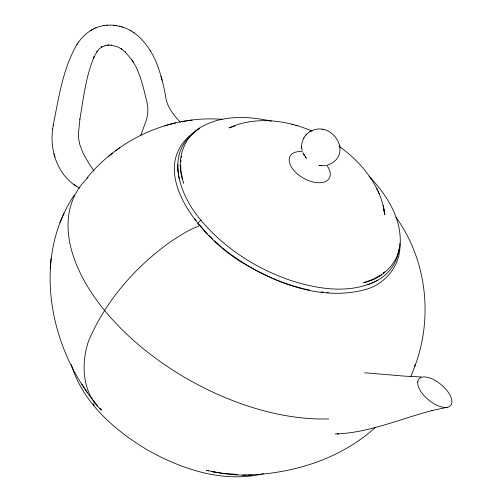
<?xml version="1.0" encoding="UTF-8"?>
<svg xmlns="http://www.w3.org/2000/svg" width="502" height="502" viewBox="0 0 502 502"><rect width="100%" height="100%" fill="white"/><g stroke="black" fill="none" stroke-linecap="round" stroke-linejoin="round"><path stroke-width="0.75" d="M302.217 150.6C300.102 143.315 303.798 134.994 310.387 131.373M305.567 156.429L305.655 157.352L305.549 157.026M194.713 132.384C163.978 154.785 180.795 196.972 200.944 220.19M177.802 164.574L177.821 168.452M74.465 194.814C31.212 258.668 49.711 349.988 97.695 405.829M180.808 162.077L180.946 160.044M50.219 268.884L50.627 263.908M50.652 263.481L51.066 258.442M52.704 128.939C49.403 151.541 58.527 177.256 79.649 188.15M398.914 248.873C397.659 262.295 388.849 274.512 376.889 280.687M305.48 156.379L305.436 156.699M53.187 125.406L53.225 125.111C58.891 97.664 62.681 68.579 77.226 44.069M52.672 129.196L53.225 125.111M79.9 119.074L78.4 134.065L78.619 138.571L79.768 144.532L83.213 153.486L89.394 164.273L94.125 171.144M79.849 119.407C83.445 98.191 85.836 76.323 94.32 56.337L93.284 58.665L93.516 58.132M181.304 157.641L181.517 156.455M380.177 275.316L373.934 278.886L363.498 282.795C383.804 278.56 401.393 260.369 400.251 238.864C399.617 214.592 385.153 193.22 369.014 176.146M414.847 366.347C433.264 317.327 426.694 259.804 395.921 217.171M397.207 255.731L397.346 255.367M397.822 254.075L397.954 253.711M140.83 135.132L146.603 119.376L147.739 113.421L147.839 107.748L146.973 102.37L143.158 86.827L140.133 76.687L136.142 67.004L131.398 59.274L133.582 62.455L133.337 62.097M305.517 156.461L305.454 156.643M59.895 222.844L64.099 213.143M94.075 56.895L97.306 51.185L96.911 51.781L98.913 49.284L101.937 46.805L101.266 47.238L105.734 45.362L105.031 45.525L108.539 45.073L107.823 45.073L111.745 45.262L111.049 45.167L117.286 46.699L121.785 49.096L121.271 48.763L125.55 52.277L125.155 51.907L131.656 59.656M320.985 165.283L320.891 165.472M303.428 138.753L303.685 138.282M303.754 138.144L304.011 137.667M78.161 42.695C82.265 36.702 87.831 31.639 94.42 28.507M76.856 44.622L78.544 42.124M271.463 121.133C248.772 116.207 223.44 114.883 202.425 126.335C183.6 135.916 176.139 159.623 182.452 179.145L181.015 171.226M86.934 177.94C119.495 138.163 171.188 115.109 222.618 119.376M305.913 135.013L306.283 134.618M306.427 134.461L306.797 134.065M375.232 427.509C340.77 458.853 293.595 473.474 247.655 475.055M384.62 271.864L383.026 273.232L384.231 272.235M321.023 165.309L319.912 165.553L321.06 165.384L320.358 165.534L320.69 165.447M115.68 150.864L119.884 147.632M108.438 156.461L112.73 153.16M380.165 275.661L381.671 274.688M92.117 29.693L90.536 30.647M310.581 131.267C332.82 119.532 354.418 155.858 327.436 165.089M309.897 131.643L311.058 131.003M201.697 221.106C225.254 248.923 257.187 269.166 291.606 280.756C319.077 289.441 351.162 294.329 377.724 280.229M199.809 128.481C137.316 165.566 204.339 242.535 245.842 264.629C280.637 285.23 323.112 300.24 363.661 289.999C384.689 285.18 401.305 265.313 399.874 243.426M93.717 28.846C100.005 25.684 107.233 24.554 114.205 25.338M376.111 281.114L371.034 283.473M95.681 27.936L96.033 27.779M371.047 283.467L367.502 284.791M201.515 220.183L200.147 220.748A2.014 0.948 -39.3 0 0 199.263 221.457L197.995 223.591L199.03 224.457M262.025 474.032L263.519 473.637M164.562 125.732L175.687 122.839M261.366 474.195C222.342 482.748 181.95 469.244 148.027 450.313C114.782 430.628 82.61 402.623 71.246 364.414M234.923 125.996L229.107 127.903C255.462 115.968 286.247 119.953 312.125 131.129M447.175 407.342L431.676 410.623L432.774 410.36C401.054 418.542 370.319 432.404 337.193 433.916M326.062 165.403L318.757 165.491M181.36 121.691L186.361 120.969M187.252 120.813L192.078 120.116M103.519 25.615L104.228 25.533M106.531 25.257L107.233 25.175M320.571 165.509L319.228 165.522M208.506 470.763L206.378 470.305C219.506 473.38 232.966 475.394 246.476 475.055M242.384 475.105L251.941 474.999M420.952 376.908L405.459 376.205L364.596 372.766M237.609 474.44L223.133 473.348L212.032 471.529L214.36 472.031M326.953 292.434L328.371 292.534M321.205 291.882L323.376 292.12M116.056 25.589L119.947 26.374M113.496 25.251L116.753 25.677M322.033 129.39L323.244 129.604M304.118 288.882L309.389 290.024M94.294 405.227L93.303 404.982L94.213 402.855A3.677 1.719 -39.3 0 0 94.238 401.832L94.062 401.55M303.359 288.688L293.45 286.027L282.714 282.431M121.785 26.876C138.452 31.67 149.646 47.031 156.279 62.242C160.609 73.399 163.702 85.045 165.679 96.842C166.896 106.7 173.535 115.046 180.387 122.25M119.275 26.192L122.444 27.058M291.838 124.245L293.394 124.678M295.841 125.356L297.228 125.738M282.042 282.174L272.668 278.422M272.002 278.139L256.221 270.478M251.728 267.974L255.574 270.12M251.082 267.622L241.073 261.492L231.497 254.872M130.689 30.584L131.223 30.929M133.676 32.498L134.185 32.831M74.051 184.485L76.166 185.953M339.534 146.615C362.049 162.78 381.175 186.424 384.877 214.624L383.239 208.035L384.112 211.129M227.475 251.822L230.926 254.432M222.449 247.806L226.904 251.389M221.369 246.89L214.523 240.847M212.515 238.939L208.957 235.432M207.332 233.763C205.851 233.411 198.943 222.474 199.156 225.53C198.917 225.969 198.485 226.251 198.02 226.408C188.263 229.966 179.584 235.884 170.918 241.487C135.465 266.669 105.382 301.068 88.465 341.335C80.809 363.956 82.121 393.524 101.542 410.065L99.954 408.396M194.814 218.928L196.087 220.667M150.205 50.558L150.449 50.915M87.467 392.878L81.839 384.137M302.857 152.501L306.314 158.337L305.561 157.038M303.666 154.271L303.955 154.798M304.017 154.898L304.294 155.394M376.789 188.595L377.761 190.722M378.175 191.607L379.186 193.81M53.971 153.712L54.913 156.988M162.108 80.32L160.998 76.298M182.207 178.26L183.581 183.161L183.337 182.295M383.082 205.418L383.541 207.564M383.76 208.556L384.231 210.758M179.12 178.405L178.718 176.384M178.718 176.403L177.934 170.398M339.948 147.073L339.779 145.756M180.952 170.448L180.701 165.076M301.62 146.496L301.658 147.061M301.683 147.488L301.721 148.034M177.815 168.434L177.94 170.41M328.728 418.894A190.929 107.867 29.4 0 1 121.183 328.735A190.929 107.867 29.4 0 1 88.07 177.576M415.148 364.308A190.929 107.867 29.4 0 1 410.881 376.293M338.543 433.791A30.892 22.59 87.3 0 1 335.091 433.891M326.852 165.396A22.483 12.701 29.4 0 1 319.881 182.753A22.483 12.701 29.4 0 1 291.185 166.645A22.483 12.701 29.4 0 1 302.248 151.585M417.67 381.89L417.909 385.028L419.076 388.316A28.972 16.365 29.4 0 0 429.053 400.295C433.433 403.765 438.528 406.72 444.163 407.423A12.418 7.015 29.4 0 0 449.554 406.482C452.923 404.317 452.151 399.617 450.689 396.517A28.972 16.365 29.4 0 0 440.969 384.501C436.345 380.723 430.86 377.479 424.799 376.927A12.368 6.99 29.4 0 0 420.387 377.699L418.618 379.217L417.67 381.89"/></g></svg>
